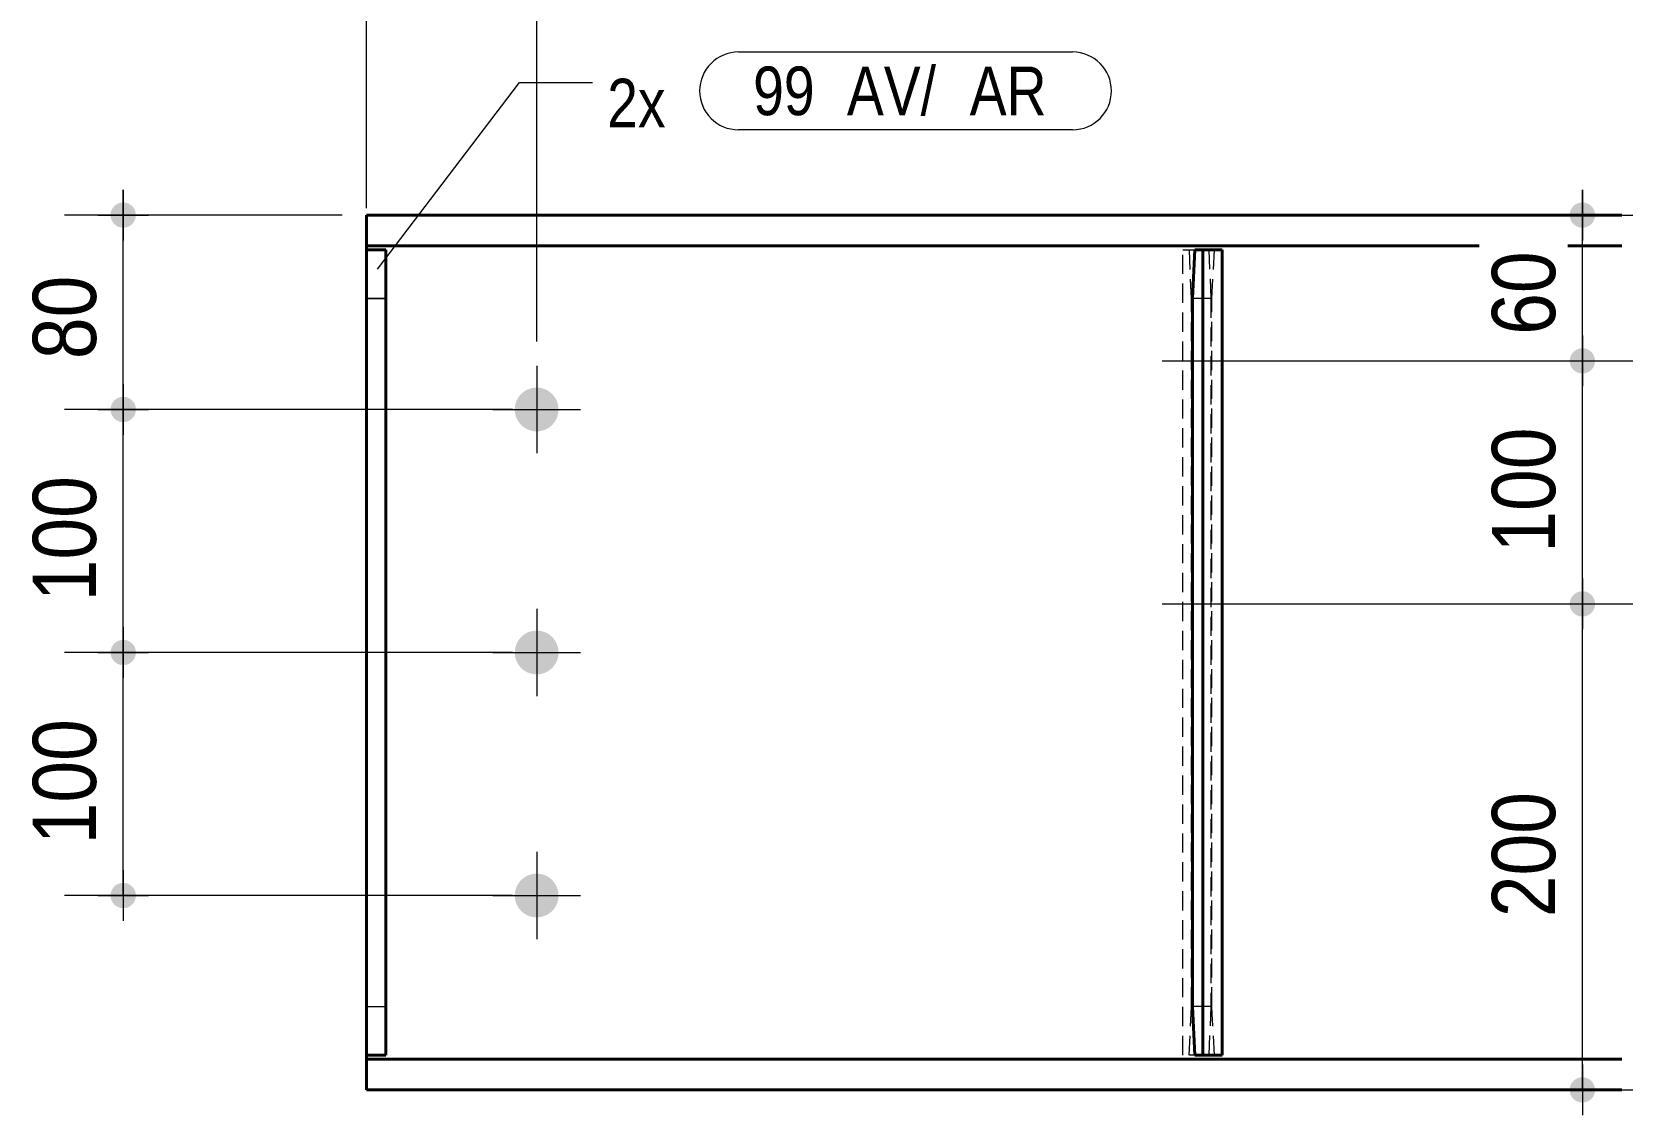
# Model space of a CAD drawing. Header units: millimetres. Extents: x 2 to 410, y 5 to 282.
# Drawn here: x 53.9 to 119.4, y 198.9 to 243.5 of the extents above; entities that cross this region are included whole.
import ezdxf

# ---------------------------------------------------------------- set-up
doc = ezdxf.new("R2010")
doc.units = ezdxf.units.MM
doc.linetypes.add('CACHE2', pattern=[1.190625, 0.79375, -0.396875])
doc.linetypes.add('INTERROMPUX2', pattern=[9.525, 6.35, -3.175])
for name, color, linetype, lineweight in [('Boulon', 7, 'Continuous', 0), ('Cache', 7, 'Continuous', 0), ('Cotation', 7, 'Continuous', 0), ('Piece', 2, 'Continuous', 0), ('Repère pièce', 3, 'Continuous', 0)]:
    doc.layers.add(name, color=color, linetype=linetype, lineweight=lineweight)
doc.styles.add('ARIAL', font='ARIAL.TTF')
doc.styles.add('COMIC_SANS_MS', font='COMIC.TTF')

# ---------------------------------------------------------------- blocks, each defined once
blk = doc.blocks.new('*A7')
at = {"layer": 'Boulon'}
for points in [[(75.587, 227.945), (75.584, 227.901), (75.579, 227.857), (75.571, 227.813), (75.562, 227.77), (75.55, 227.728), (75.536, 227.686), (75.52, 227.645), (75.502, 227.604), (75.482, 227.565), (75.46, 227.526), (75.437, 227.489), (75.411, 227.453), (75.384, 227.418), (75.355, 227.385), (75.325, 227.353), (75.293, 227.322), (75.259, 227.293), (75.225, 227.266), (75.189, 227.241), (75.151, 227.217), (75.113, 227.195), (75.073, 227.175), (75.033, 227.158), (74.992, 227.142), (74.95, 227.128), (74.907, 227.116), (74.864, 227.106), (74.821, 227.099), (74.777, 227.093), (74.733, 227.09), (74.689, 227.089), (74.644, 227.09), (74.6, 227.093), (74.556, 227.099), (74.513, 227.106), (74.47, 227.116), (74.427, 227.128), (74.385, 227.142), (74.344, 227.158), (74.304, 227.175), (74.264, 227.195), (74.226, 227.217), (74.189, 227.241), (74.152, 227.266), (74.118, 227.293), (74.084, 227.322), (74.052, 227.353), (74.022, 227.385), (73.993, 227.418), (73.966, 227.453), (73.94, 227.489), (73.917, 227.526), (73.895, 227.565), (73.875, 227.604), (73.857, 227.645), (73.841, 227.686), (73.827, 227.728), (73.815, 227.77), (73.806, 227.813), (73.798, 227.857), (73.793, 227.901), (73.79, 227.945), (73.789, 227.989), (73.79, 228.033), (73.793, 228.077), (73.798, 228.121), (73.806, 228.165), (73.815, 228.208), (73.827, 228.25), (73.841, 228.292), (73.857, 228.333), (73.875, 228.374), (73.895, 228.413), (73.917, 228.452), (73.94, 228.489), (73.966, 228.525), (73.993, 228.56), (74.022, 228.593), (74.052, 228.625), (74.084, 228.656), (74.118, 228.685), (74.152, 228.712), (74.189, 228.737), (74.226, 228.761), (74.264, 228.783), (74.304, 228.803), (74.344, 228.821), (74.385, 228.836), (74.427, 228.85), (74.47, 228.862), (74.513, 228.872), (74.556, 228.879), (74.6, 228.885), (74.644, 228.888), (74.689, 228.889), (74.733, 228.888), (74.777, 228.885), (74.821, 228.879), (74.864, 228.872), (74.907, 228.862), (74.95, 228.85), (74.992, 228.836), (75.033, 228.821), (75.073, 228.803), (75.113, 228.783), (75.151, 228.761), (75.189, 228.737), (75.225, 228.712), (75.259, 228.685), (75.293, 228.656), (75.325, 228.625), (75.355, 228.593), (75.384, 228.56), (75.411, 228.525), (75.437, 228.489), (75.46, 228.452), (75.482, 228.413), (75.502, 228.374), (75.52, 228.333), (75.536, 228.292), (75.55, 228.25), (75.562, 228.208), (75.571, 228.165), (75.579, 228.121), (75.584, 228.077), (75.587, 228.033), (75.589, 227.989)], [(75.587, 217.945), (75.584, 217.901), (75.579, 217.857), (75.571, 217.813), (75.562, 217.77), (75.55, 217.728), (75.536, 217.686), (75.52, 217.645), (75.502, 217.604), (75.482, 217.565), (75.46, 217.526), (75.437, 217.489), (75.411, 217.453), (75.384, 217.418), (75.355, 217.385), (75.325, 217.353), (75.293, 217.322), (75.259, 217.293), (75.225, 217.266), (75.189, 217.241), (75.151, 217.217), (75.113, 217.195), (75.073, 217.175), (75.033, 217.158), (74.992, 217.142), (74.95, 217.128), (74.907, 217.116), (74.864, 217.106), (74.821, 217.099), (74.777, 217.093), (74.733, 217.09), (74.689, 217.089), (74.644, 217.09), (74.6, 217.093), (74.556, 217.099), (74.513, 217.106), (74.47, 217.116), (74.427, 217.128), (74.385, 217.142), (74.344, 217.158), (74.304, 217.175), (74.264, 217.195), (74.226, 217.217), (74.189, 217.241), (74.152, 217.266), (74.118, 217.293), (74.084, 217.322), (74.052, 217.353), (74.022, 217.385), (73.993, 217.418), (73.966, 217.453), (73.94, 217.489), (73.917, 217.526), (73.895, 217.565), (73.875, 217.604), (73.857, 217.645), (73.841, 217.686), (73.827, 217.728), (73.815, 217.77), (73.806, 217.813), (73.798, 217.857), (73.793, 217.901), (73.79, 217.945), (73.789, 217.989), (73.79, 218.033), (73.793, 218.077), (73.798, 218.121), (73.806, 218.165), (73.815, 218.208), (73.827, 218.25), (73.841, 218.292), (73.857, 218.333), (73.875, 218.374), (73.895, 218.413), (73.917, 218.452), (73.94, 218.489), (73.966, 218.525), (73.993, 218.56), (74.022, 218.593), (74.052, 218.625), (74.084, 218.656), (74.118, 218.685), (74.152, 218.712), (74.189, 218.737), (74.226, 218.761), (74.264, 218.783), (74.304, 218.803), (74.344, 218.821), (74.385, 218.836), (74.427, 218.85), (74.47, 218.862), (74.513, 218.872), (74.556, 218.879), (74.6, 218.885), (74.644, 218.888), (74.689, 218.889), (74.733, 218.888), (74.777, 218.885), (74.821, 218.879), (74.864, 218.872), (74.907, 218.862), (74.95, 218.85), (74.992, 218.836), (75.033, 218.821), (75.073, 218.803), (75.113, 218.783), (75.151, 218.761), (75.189, 218.737), (75.225, 218.712), (75.259, 218.685), (75.293, 218.656), (75.325, 218.625), (75.355, 218.593), (75.384, 218.56), (75.411, 218.525), (75.437, 218.489), (75.46, 218.452), (75.482, 218.413), (75.502, 218.374), (75.52, 218.333), (75.536, 218.292), (75.55, 218.25), (75.562, 218.208), (75.571, 218.165), (75.579, 218.121), (75.584, 218.077), (75.587, 218.033), (75.589, 217.989)], [(75.587, 207.945), (75.584, 207.901), (75.579, 207.857), (75.571, 207.813), (75.562, 207.77), (75.55, 207.728), (75.536, 207.686), (75.52, 207.645), (75.502, 207.604), (75.482, 207.565), (75.46, 207.526), (75.437, 207.489), (75.411, 207.453), (75.384, 207.418), (75.355, 207.385), (75.325, 207.353), (75.293, 207.322), (75.259, 207.293), (75.225, 207.266), (75.189, 207.241), (75.151, 207.217), (75.113, 207.195), (75.073, 207.175), (75.033, 207.158), (74.992, 207.142), (74.95, 207.128), (74.907, 207.116), (74.864, 207.106), (74.821, 207.099), (74.777, 207.093), (74.733, 207.09), (74.689, 207.089), (74.644, 207.09), (74.6, 207.093), (74.556, 207.099), (74.513, 207.106), (74.47, 207.116), (74.427, 207.128), (74.385, 207.142), (74.344, 207.158), (74.304, 207.175), (74.264, 207.195), (74.226, 207.217), (74.189, 207.241), (74.152, 207.266), (74.118, 207.293), (74.084, 207.322), (74.052, 207.353), (74.022, 207.385), (73.993, 207.418), (73.966, 207.453), (73.94, 207.489), (73.917, 207.526), (73.895, 207.565), (73.875, 207.604), (73.857, 207.645), (73.841, 207.686), (73.827, 207.728), (73.815, 207.77), (73.806, 207.813), (73.798, 207.857), (73.793, 207.901), (73.79, 207.945), (73.789, 207.989), (73.79, 208.033), (73.793, 208.077), (73.798, 208.121), (73.806, 208.165), (73.815, 208.208), (73.827, 208.25), (73.841, 208.292), (73.857, 208.333), (73.875, 208.374), (73.895, 208.413), (73.917, 208.452), (73.94, 208.489), (73.966, 208.525), (73.993, 208.56), (74.022, 208.593), (74.052, 208.625), (74.084, 208.656), (74.118, 208.685), (74.152, 208.712), (74.189, 208.737), (74.226, 208.761), (74.264, 208.783), (74.304, 208.803), (74.344, 208.821), (74.385, 208.836), (74.427, 208.85), (74.47, 208.862), (74.513, 208.872), (74.556, 208.879), (74.6, 208.885), (74.644, 208.888), (74.689, 208.889), (74.733, 208.888), (74.777, 208.885), (74.821, 208.879), (74.864, 208.872), (74.907, 208.862), (74.95, 208.85), (74.992, 208.836), (75.033, 208.821), (75.073, 208.803), (75.113, 208.783), (75.151, 208.761), (75.189, 208.737), (75.225, 208.712), (75.259, 208.685), (75.293, 208.656), (75.325, 208.625), (75.355, 208.593), (75.384, 208.56), (75.411, 208.525), (75.437, 208.489), (75.46, 208.452), (75.482, 208.413), (75.502, 208.374), (75.52, 208.333), (75.536, 208.292), (75.55, 208.25), (75.562, 208.208), (75.571, 208.165), (75.579, 208.121), (75.584, 208.077), (75.587, 208.033), (75.589, 207.989)]]:
    blk.add_hatch(color=256, dxfattribs=at).paths.add_polyline_path(points, flags=17)
at = {"layer": 'Boulon', "linetype": 'Continuous', "lineweight": 0}
for p, q in [((74.689, 229.789), (74.689, 226.189)), ((72.889, 227.989), (76.489, 227.989)), ((74.689, 219.789), (74.689, 216.189)), ((72.889, 217.989), (76.489, 217.989)), ((74.689, 209.789), (74.689, 206.189)), ((72.889, 207.989), (76.489, 207.989))]:
    blk.add_line(p, q, dxfattribs=at)
blk = doc.blocks.new('*A11')
at = {"layer": 'Boulon', "linetype": 'Continuous', "lineweight": 0}
for p, q in [((100.894059, 229.989017), (106.386592, 229.989017)), ((100.894059, 219.989017), (106.386592, 219.989017))]:
    blk.add_line(p, q, dxfattribs=at)
blk = doc.blocks.new('*A14')
at = {"layer": 'Boulon', "linetype": 'INTERROMPUX2', "lineweight": 0}
for p, q in [((100.415634, 229.989017), (105.910448, 229.989017)), ((100.415634, 219.989017), (105.910448, 219.989017))]:
    blk.add_line(p, q, dxfattribs=at)
blk = doc.blocks.new('*A15')
at = {"layer": 'Cache', "color": 7, "linetype": 'CACHE2', "lineweight": 20}
blk.add_line((67.688745, 234.559017), (67.688745, 201.419018), dxfattribs=at)
at = {"layer": 'Piece', "color": 2, "linetype": 'Continuous', "lineweight": 40}
for p, q in [((67.688745, 235.989017), (67.688745, 234.559017)), ((119.315547, 235.989017), (67.688745, 235.989017)), ((113.448745, 234.719017), (67.688745, 234.719017)), ((119.315547, 234.719017), (117.088745, 234.719017)), ((67.688745, 199.989017), (67.688745, 201.419018)), ((119.315547, 201.259017), (67.688745, 201.259017)), ((119.315547, 199.989017), (67.688745, 199.989017))]:
    blk.add_line(p, q, dxfattribs=at)
blk = doc.blocks.new('*A16')
at = {"layer": 'Cache', "color": 7, "linetype": 'CACHE2', "lineweight": 20}
for p, q in [((102.451198, 232.559017), (102.555383, 234.559017)), ((102.451198, 232.559017), (101.652284, 232.559017)), ((102.451198, 203.419018), (102.451198, 232.559017)), ((102.451198, 203.419018), (101.652284, 203.419018)), ((102.555383, 201.419018), (102.451198, 203.419018))]:
    blk.add_line(p, q, dxfattribs=at)
at = {"layer": 'Piece', "color": 2, "linetype": 'Continuous', "lineweight": 40}
for p, q in [((101.652284, 232.559017), (101.756469, 234.559017)), ((101.756469, 234.559017), (102.873927, 234.559017)), ((102.075013, 201.419018), (102.075013, 234.559017)), ((102.873927, 234.559017), (102.873927, 201.419018)), ((101.652284, 232.559017), (101.652284, 203.419018)), ((101.652284, 203.419018), (101.756469, 201.419018)), ((102.873927, 201.419018), (101.756469, 201.419018))]:
    blk.add_line(p, q, dxfattribs=at)
blk = doc.blocks.new('*A19')
at = {"layer": 'Cache', "color": 7, "linetype": 'CACHE2', "lineweight": 20}
for p, q in [((68.489122, 232.559017), (67.689122, 232.559017)), ((67.689122, 203.419018), (68.489122, 203.419018))]:
    blk.add_line(p, q, dxfattribs=at)
at = {"layer": 'Piece', "color": 2, "linetype": 'Continuous', "lineweight": 40}
for p, q in [((68.489122, 234.559017), (67.689122, 234.559017)), ((67.689122, 234.559017), (67.689122, 201.419018)), ((68.489122, 234.559017), (68.489122, 201.419018)), ((67.689122, 201.419018), (68.489122, 201.419018))]:
    blk.add_line(p, q, dxfattribs=at)
blk = doc.blocks.new('*A20')
at = {"layer": 'Cache', "color": 7, "linetype": 'CACHE2', "lineweight": 20}
for p, q in [((101.262739, 234.559017), (102.324734, 234.559017)), ((101.262739, 201.419018), (101.262739, 234.559017)), ((101.612318, 232.559017), (101.525488, 234.559017)), ((102.061985, 201.419018), (102.061985, 234.559017)), ((102.324734, 234.559017), (102.411564, 232.559017)), ((102.411564, 232.559017), (101.612318, 232.559017)), ((101.612318, 203.419018), (101.612318, 232.559017)), ((102.411564, 232.559017), (102.411564, 203.419018)), ((101.525488, 201.419018), (101.612318, 203.419018)), ((102.411564, 203.419018), (101.612318, 203.419018)), ((102.411564, 203.419018), (102.324734, 201.419018)), ((102.324734, 201.419018), (101.262739, 201.419018))]:
    blk.add_line(p, q, dxfattribs=at)
blk = doc.blocks.new('*A21')
at = {"layer": 'Cache', "color": 7, "linetype": 'CACHE2', "lineweight": 20}
for p, q in [((68.489122, 234.559017), (67.689122, 234.559017)), ((67.689122, 234.559017), (67.689122, 201.419018)), ((68.489122, 201.419018), (68.489122, 234.559017)), ((67.689122, 232.559017), (68.489122, 232.559017)), ((67.689122, 203.419018), (68.489122, 203.419018)), ((67.689122, 201.419018), (68.489122, 201.419018))]:
    blk.add_line(p, q, dxfattribs=at)
blk = doc.blocks.new('*A49')
at = {"layer": 'Cotation'}
for points in [[(67.663, 247.47), (67.638, 247.472), (67.612, 247.475), (67.587, 247.479), (67.562, 247.485), (67.538, 247.491), (67.514, 247.499), (67.49, 247.509), (67.466, 247.519), (67.444, 247.53), (67.421, 247.543), (67.4, 247.557), (67.379, 247.571), (67.359, 247.587), (67.34, 247.604), (67.321, 247.621), (67.303, 247.64), (67.287, 247.659), (67.271, 247.679), (67.256, 247.7), (67.243, 247.722), (67.23, 247.744), (67.219, 247.767), (67.208, 247.79), (67.199, 247.814), (67.191, 247.838), (67.184, 247.863), (67.179, 247.888), (67.174, 247.913), (67.171, 247.938), (67.169, 247.964), (67.169, 247.989), (67.169, 248.015), (67.171, 248.04), (67.174, 248.065), (67.179, 248.09), (67.184, 248.115), (67.191, 248.14), (67.199, 248.164), (67.208, 248.188), (67.219, 248.211), (67.23, 248.234), (67.243, 248.256), (67.256, 248.278), (67.271, 248.299), (67.287, 248.319), (67.303, 248.338), (67.321, 248.357), (67.34, 248.374), (67.359, 248.391), (67.379, 248.407), (67.4, 248.421), (67.421, 248.435), (67.444, 248.448), (67.466, 248.459), (67.49, 248.469), (67.514, 248.479), (67.538, 248.487), (67.562, 248.493), (67.587, 248.499), (67.612, 248.503), (67.638, 248.507), (67.663, 248.508), (67.689, 248.509), (67.714, 248.508), (67.74, 248.507), (67.765, 248.503), (67.79, 248.499), (67.815, 248.493), (67.84, 248.487), (67.864, 248.479), (67.888, 248.469), (67.911, 248.459), (67.934, 248.448), (67.956, 248.435), (67.978, 248.421), (67.999, 248.407), (68.019, 248.391), (68.038, 248.374), (68.056, 248.357), (68.074, 248.338), (68.091, 248.319), (68.106, 248.299), (68.121, 248.278), (68.135, 248.256), (68.147, 248.234), (68.159, 248.211), (68.169, 248.188), (68.178, 248.164), (68.186, 248.14), (68.193, 248.115), (68.199, 248.09), (68.203, 248.065), (68.206, 248.04), (68.208, 248.015), (68.209, 247.989), (68.208, 247.964), (68.206, 247.938), (68.203, 247.913), (68.199, 247.888), (68.193, 247.863), (68.186, 247.838), (68.178, 247.814), (68.169, 247.79), (68.159, 247.767), (68.147, 247.744), (68.135, 247.722), (68.121, 247.7), (68.106, 247.679), (68.091, 247.659), (68.074, 247.64), (68.056, 247.621), (68.038, 247.604), (68.019, 247.587), (67.999, 247.571), (67.978, 247.557), (67.956, 247.543), (67.934, 247.53), (67.911, 247.519), (67.888, 247.509), (67.864, 247.499), (67.84, 247.491), (67.815, 247.485), (67.79, 247.479), (67.765, 247.475), (67.74, 247.472), (67.714, 247.47), (67.689, 247.469)], [(74.663, 247.47), (74.638, 247.472), (74.612, 247.475), (74.587, 247.479), (74.562, 247.485), (74.538, 247.491), (74.513, 247.499), (74.49, 247.509), (74.466, 247.519), (74.443, 247.53), (74.421, 247.543), (74.4, 247.557), (74.379, 247.571), (74.359, 247.587), (74.339, 247.604), (74.321, 247.621), (74.303, 247.64), (74.287, 247.659), (74.271, 247.679), (74.256, 247.7), (74.243, 247.722), (74.23, 247.744), (74.218, 247.767), (74.208, 247.79), (74.199, 247.814), (74.191, 247.838), (74.184, 247.863), (74.179, 247.888), (74.174, 247.913), (74.171, 247.938), (74.169, 247.964), (74.169, 247.989), (74.169, 248.015), (74.171, 248.04), (74.174, 248.065), (74.179, 248.09), (74.184, 248.115), (74.191, 248.14), (74.199, 248.164), (74.208, 248.188), (74.218, 248.211), (74.23, 248.234), (74.243, 248.256), (74.256, 248.278), (74.271, 248.299), (74.287, 248.319), (74.303, 248.338), (74.321, 248.357), (74.339, 248.374), (74.359, 248.391), (74.379, 248.407), (74.4, 248.421), (74.421, 248.435), (74.443, 248.448), (74.466, 248.459), (74.49, 248.469), (74.513, 248.479), (74.538, 248.487), (74.562, 248.493), (74.587, 248.499), (74.612, 248.503), (74.638, 248.507), (74.663, 248.508), (74.689, 248.509), (74.714, 248.508), (74.739, 248.507), (74.765, 248.503), (74.79, 248.499), (74.815, 248.493), (74.839, 248.487), (74.864, 248.479), (74.888, 248.469), (74.911, 248.459), (74.934, 248.448), (74.956, 248.435), (74.977, 248.421), (74.998, 248.407), (75.018, 248.391), (75.038, 248.374), (75.056, 248.357), (75.074, 248.338), (75.09, 248.319), (75.106, 248.299), (75.121, 248.278), (75.135, 248.256), (75.147, 248.234), (75.159, 248.211), (75.169, 248.188), (75.178, 248.164), (75.186, 248.14), (75.193, 248.115), (75.199, 248.09), (75.203, 248.065), (75.206, 248.04), (75.208, 248.015), (75.209, 247.989), (75.208, 247.964), (75.206, 247.938), (75.203, 247.913), (75.199, 247.888), (75.193, 247.863), (75.186, 247.838), (75.178, 247.814), (75.169, 247.79), (75.159, 247.767), (75.147, 247.744), (75.135, 247.722), (75.121, 247.7), (75.106, 247.679), (75.09, 247.659), (75.074, 247.64), (75.056, 247.621), (75.038, 247.604), (75.018, 247.587), (74.998, 247.571), (74.977, 247.557), (74.956, 247.543), (74.934, 247.53), (74.911, 247.519), (74.888, 247.509), (74.864, 247.499), (74.839, 247.491), (74.815, 247.485), (74.79, 247.479), (74.765, 247.475), (74.739, 247.472), (74.714, 247.47), (74.689, 247.469)]]:
    blk.add_hatch(color=256, dxfattribs=at).paths.add_polyline_path(points, flags=17)
at = {"layer": 'Cotation', "linetype": 'Continuous', "lineweight": 0}
for p, q in [((74.689, 230.789), (74.689, 256.626)), ((67.689, 236.274), (67.689, 251.057)), ((67.689, 249.029), (67.689, 246.949)), ((74.689, 249.029), (74.689, 246.949)), ((68.729, 247.989), (66.649, 247.989)), ((67.689, 247.989), (66.649, 247.989)), ((67.689, 247.989), (74.689, 247.989)), ((75.729, 247.989), (73.649, 247.989)), ((74.689, 247.989), (75.729, 247.989))]:
    blk.add_line(p, q, dxfattribs=at)
at = {"layer": 'Cotation'}
for p in [(67.689, 247.989), (74.689, 247.989)]:
    blk.add_point(p, dxfattribs=at)
at = {"layer": 'Cotation', "style": 'ARIAL', "width": 0.85}
for s, p in [('70', (73.649, 252.769)), ('0', (66.649, 249.129))]:
    blk.add_text(s, height=2.6, rotation=90.00021, dxfattribs=at).set_placement(p)
blk.add_text('70', height=2.6, dxfattribs=at).set_placement((69.26, 249.109))
blk = doc.blocks.new('*A50')
at = {"layer": 'Cotation', "linetype": 'Continuous', "lineweight": 0}
blk.add_line((74.689, 230.789), (74.689, 256.626), dxfattribs=at)
blk = doc.blocks.new('*A62')
at = {"layer": 'Cotation'}
for points in [[(57.663, 217.47), (57.638, 217.472), (57.612, 217.475), (57.587, 217.479), (57.562, 217.485), (57.538, 217.491), (57.514, 217.499), (57.49, 217.509), (57.466, 217.519), (57.444, 217.53), (57.421, 217.543), (57.4, 217.557), (57.379, 217.571), (57.359, 217.587), (57.34, 217.604), (57.321, 217.621), (57.303, 217.64), (57.287, 217.659), (57.271, 217.679), (57.256, 217.7), (57.243, 217.722), (57.23, 217.744), (57.219, 217.767), (57.208, 217.79), (57.199, 217.814), (57.191, 217.838), (57.184, 217.863), (57.179, 217.888), (57.174, 217.913), (57.171, 217.938), (57.169, 217.964), (57.169, 217.989), (57.169, 218.015), (57.171, 218.04), (57.174, 218.065), (57.179, 218.09), (57.184, 218.115), (57.191, 218.14), (57.199, 218.164), (57.208, 218.188), (57.219, 218.211), (57.23, 218.234), (57.243, 218.256), (57.256, 218.278), (57.271, 218.299), (57.287, 218.319), (57.303, 218.338), (57.321, 218.357), (57.34, 218.374), (57.359, 218.391), (57.379, 218.407), (57.4, 218.421), (57.421, 218.435), (57.444, 218.448), (57.466, 218.459), (57.49, 218.469), (57.514, 218.479), (57.538, 218.487), (57.562, 218.493), (57.587, 218.499), (57.612, 218.503), (57.638, 218.507), (57.663, 218.508), (57.689, 218.509), (57.714, 218.508), (57.74, 218.507), (57.765, 218.503), (57.79, 218.499), (57.815, 218.493), (57.84, 218.487), (57.864, 218.479), (57.888, 218.469), (57.911, 218.459), (57.934, 218.448), (57.956, 218.435), (57.978, 218.421), (57.999, 218.407), (58.019, 218.391), (58.038, 218.374), (58.056, 218.357), (58.074, 218.338), (58.091, 218.319), (58.106, 218.299), (58.121, 218.278), (58.135, 218.256), (58.147, 218.234), (58.159, 218.211), (58.169, 218.188), (58.178, 218.164), (58.186, 218.14), (58.193, 218.115), (58.199, 218.09), (58.203, 218.065), (58.206, 218.04), (58.208, 218.015), (58.209, 217.989), (58.208, 217.964), (58.206, 217.938), (58.203, 217.913), (58.199, 217.888), (58.193, 217.863), (58.186, 217.838), (58.178, 217.814), (58.169, 217.79), (58.159, 217.767), (58.147, 217.744), (58.135, 217.722), (58.121, 217.7), (58.106, 217.679), (58.091, 217.659), (58.074, 217.64), (58.056, 217.621), (58.038, 217.604), (58.019, 217.587), (57.999, 217.571), (57.978, 217.557), (57.956, 217.543), (57.934, 217.53), (57.911, 217.519), (57.888, 217.509), (57.864, 217.499), (57.84, 217.491), (57.815, 217.485), (57.79, 217.479), (57.765, 217.475), (57.74, 217.472), (57.714, 217.47), (57.689, 217.469)], [(57.663, 207.47), (57.638, 207.472), (57.612, 207.475), (57.587, 207.479), (57.562, 207.485), (57.538, 207.491), (57.514, 207.499), (57.49, 207.509), (57.466, 207.519), (57.444, 207.53), (57.421, 207.543), (57.4, 207.557), (57.379, 207.571), (57.359, 207.587), (57.34, 207.604), (57.321, 207.621), (57.303, 207.64), (57.287, 207.659), (57.271, 207.679), (57.256, 207.7), (57.243, 207.722), (57.23, 207.744), (57.219, 207.767), (57.208, 207.79), (57.199, 207.814), (57.191, 207.838), (57.184, 207.863), (57.179, 207.888), (57.174, 207.913), (57.171, 207.938), (57.169, 207.964), (57.169, 207.989), (57.169, 208.015), (57.171, 208.04), (57.174, 208.065), (57.179, 208.09), (57.184, 208.115), (57.191, 208.14), (57.199, 208.164), (57.208, 208.188), (57.219, 208.211), (57.23, 208.234), (57.243, 208.256), (57.256, 208.278), (57.271, 208.299), (57.287, 208.319), (57.303, 208.338), (57.321, 208.357), (57.34, 208.374), (57.359, 208.391), (57.379, 208.407), (57.4, 208.421), (57.421, 208.435), (57.444, 208.448), (57.466, 208.459), (57.49, 208.469), (57.514, 208.479), (57.538, 208.487), (57.562, 208.493), (57.587, 208.499), (57.612, 208.503), (57.638, 208.507), (57.663, 208.508), (57.689, 208.509), (57.714, 208.508), (57.74, 208.507), (57.765, 208.503), (57.79, 208.499), (57.815, 208.493), (57.84, 208.487), (57.864, 208.479), (57.888, 208.469), (57.911, 208.459), (57.934, 208.448), (57.956, 208.435), (57.978, 208.421), (57.999, 208.407), (58.019, 208.391), (58.038, 208.374), (58.056, 208.357), (58.074, 208.338), (58.091, 208.319), (58.106, 208.299), (58.121, 208.278), (58.135, 208.256), (58.147, 208.234), (58.159, 208.211), (58.169, 208.188), (58.178, 208.164), (58.186, 208.14), (58.193, 208.115), (58.199, 208.09), (58.203, 208.065), (58.206, 208.04), (58.208, 208.015), (58.209, 207.989), (58.208, 207.964), (58.206, 207.938), (58.203, 207.913), (58.199, 207.888), (58.193, 207.863), (58.186, 207.838), (58.178, 207.814), (58.169, 207.79), (58.159, 207.767), (58.147, 207.744), (58.135, 207.722), (58.121, 207.7), (58.106, 207.679), (58.091, 207.659), (58.074, 207.64), (58.056, 207.621), (58.038, 207.604), (58.019, 207.587), (57.999, 207.571), (57.978, 207.557), (57.956, 207.543), (57.934, 207.53), (57.911, 207.519), (57.888, 207.509), (57.864, 207.499), (57.84, 207.491), (57.815, 207.485), (57.79, 207.479), (57.765, 207.475), (57.74, 207.472), (57.714, 207.47), (57.689, 207.469)]]:
    blk.add_hatch(color=256, dxfattribs=at).paths.add_polyline_path(points, flags=17)
at = {"layer": 'Cotation', "linetype": 'Continuous', "lineweight": 0}
for p, q in [((57.689, 219.029), (57.689, 216.949)), ((57.689, 217.989), (57.689, 219.029)), ((73.689, 217.989), (55.269, 217.989)), ((56.649, 217.989), (58.729, 217.989)), ((57.689, 207.989), (57.689, 217.989)), ((57.689, 209.029), (57.689, 206.949)), ((73.689, 207.989), (55.269, 207.989)), ((56.649, 207.989), (58.729, 207.989)), ((57.689, 207.989), (57.689, 206.949))]:
    blk.add_line(p, q, dxfattribs=at)
at = {"layer": 'Cotation'}
for p in [(57.689, 217.989), (57.689, 207.989)]:
    blk.add_point(p, dxfattribs=at)
at = {"layer": 'Cotation', "style": 'ARIAL', "width": 0.85}
blk.add_text('100', height=2.6, rotation=90.00021, dxfattribs=at).set_placement((56.569, 210.096))
blk = doc.blocks.new('*A63')
at = {"layer": 'Cotation'}
for points in [[(57.663, 227.47), (57.638, 227.472), (57.612, 227.475), (57.587, 227.479), (57.562, 227.485), (57.538, 227.491), (57.514, 227.499), (57.49, 227.509), (57.466, 227.519), (57.444, 227.53), (57.421, 227.543), (57.4, 227.557), (57.379, 227.571), (57.359, 227.587), (57.34, 227.604), (57.321, 227.621), (57.303, 227.64), (57.287, 227.659), (57.271, 227.679), (57.256, 227.7), (57.243, 227.722), (57.23, 227.744), (57.219, 227.767), (57.208, 227.79), (57.199, 227.814), (57.191, 227.838), (57.184, 227.863), (57.179, 227.888), (57.174, 227.913), (57.171, 227.938), (57.169, 227.964), (57.169, 227.989), (57.169, 228.015), (57.171, 228.04), (57.174, 228.065), (57.179, 228.09), (57.184, 228.115), (57.191, 228.14), (57.199, 228.164), (57.208, 228.188), (57.219, 228.211), (57.23, 228.234), (57.243, 228.256), (57.256, 228.278), (57.271, 228.299), (57.287, 228.319), (57.303, 228.338), (57.321, 228.357), (57.34, 228.374), (57.359, 228.391), (57.379, 228.407), (57.4, 228.421), (57.421, 228.435), (57.444, 228.448), (57.466, 228.459), (57.49, 228.469), (57.514, 228.479), (57.538, 228.487), (57.562, 228.493), (57.587, 228.499), (57.612, 228.503), (57.638, 228.507), (57.663, 228.508), (57.689, 228.509), (57.714, 228.508), (57.74, 228.507), (57.765, 228.503), (57.79, 228.499), (57.815, 228.493), (57.84, 228.487), (57.864, 228.479), (57.888, 228.469), (57.911, 228.459), (57.934, 228.448), (57.956, 228.435), (57.978, 228.421), (57.999, 228.407), (58.019, 228.391), (58.038, 228.374), (58.056, 228.357), (58.074, 228.338), (58.091, 228.319), (58.106, 228.299), (58.121, 228.278), (58.135, 228.256), (58.147, 228.234), (58.159, 228.211), (58.169, 228.188), (58.178, 228.164), (58.186, 228.14), (58.193, 228.115), (58.199, 228.09), (58.203, 228.065), (58.206, 228.04), (58.208, 228.015), (58.209, 227.989), (58.208, 227.964), (58.206, 227.938), (58.203, 227.913), (58.199, 227.888), (58.193, 227.863), (58.186, 227.838), (58.178, 227.814), (58.169, 227.79), (58.159, 227.767), (58.147, 227.744), (58.135, 227.722), (58.121, 227.7), (58.106, 227.679), (58.091, 227.659), (58.074, 227.64), (58.056, 227.621), (58.038, 227.604), (58.019, 227.587), (57.999, 227.571), (57.978, 227.557), (57.956, 227.543), (57.934, 227.53), (57.911, 227.519), (57.888, 227.509), (57.864, 227.499), (57.84, 227.491), (57.815, 227.485), (57.79, 227.479), (57.765, 227.475), (57.74, 227.472), (57.714, 227.47), (57.689, 227.469)], [(57.663, 217.47), (57.638, 217.472), (57.612, 217.475), (57.587, 217.479), (57.562, 217.485), (57.538, 217.491), (57.514, 217.499), (57.49, 217.509), (57.466, 217.519), (57.444, 217.53), (57.421, 217.543), (57.4, 217.557), (57.379, 217.571), (57.359, 217.587), (57.34, 217.604), (57.321, 217.621), (57.303, 217.64), (57.287, 217.659), (57.271, 217.679), (57.256, 217.7), (57.243, 217.722), (57.23, 217.744), (57.219, 217.767), (57.208, 217.79), (57.199, 217.814), (57.191, 217.838), (57.184, 217.863), (57.179, 217.888), (57.174, 217.913), (57.171, 217.938), (57.169, 217.964), (57.169, 217.989), (57.169, 218.015), (57.171, 218.04), (57.174, 218.065), (57.179, 218.09), (57.184, 218.115), (57.191, 218.14), (57.199, 218.164), (57.208, 218.188), (57.219, 218.211), (57.23, 218.234), (57.243, 218.256), (57.256, 218.278), (57.271, 218.299), (57.287, 218.319), (57.303, 218.338), (57.321, 218.357), (57.34, 218.374), (57.359, 218.391), (57.379, 218.407), (57.4, 218.421), (57.421, 218.435), (57.444, 218.448), (57.466, 218.459), (57.49, 218.469), (57.514, 218.479), (57.538, 218.487), (57.562, 218.493), (57.587, 218.499), (57.612, 218.503), (57.638, 218.507), (57.663, 218.508), (57.689, 218.509), (57.714, 218.508), (57.74, 218.507), (57.765, 218.503), (57.79, 218.499), (57.815, 218.493), (57.84, 218.487), (57.864, 218.479), (57.888, 218.469), (57.911, 218.459), (57.934, 218.448), (57.956, 218.435), (57.978, 218.421), (57.999, 218.407), (58.019, 218.391), (58.038, 218.374), (58.056, 218.357), (58.074, 218.338), (58.091, 218.319), (58.106, 218.299), (58.121, 218.278), (58.135, 218.256), (58.147, 218.234), (58.159, 218.211), (58.169, 218.188), (58.178, 218.164), (58.186, 218.14), (58.193, 218.115), (58.199, 218.09), (58.203, 218.065), (58.206, 218.04), (58.208, 218.015), (58.209, 217.989), (58.208, 217.964), (58.206, 217.938), (58.203, 217.913), (58.199, 217.888), (58.193, 217.863), (58.186, 217.838), (58.178, 217.814), (58.169, 217.79), (58.159, 217.767), (58.147, 217.744), (58.135, 217.722), (58.121, 217.7), (58.106, 217.679), (58.091, 217.659), (58.074, 217.64), (58.056, 217.621), (58.038, 217.604), (58.019, 217.587), (57.999, 217.571), (57.978, 217.557), (57.956, 217.543), (57.934, 217.53), (57.911, 217.519), (57.888, 217.509), (57.864, 217.499), (57.84, 217.491), (57.815, 217.485), (57.79, 217.479), (57.765, 217.475), (57.74, 217.472), (57.714, 217.47), (57.689, 217.469)]]:
    blk.add_hatch(color=256, dxfattribs=at).paths.add_polyline_path(points, flags=17)
at = {"layer": 'Cotation', "linetype": 'Continuous', "lineweight": 0}
for p, q in [((57.689, 229.029), (57.689, 226.949)), ((57.689, 227.989), (57.689, 229.029)), ((73.689, 227.989), (55.269, 227.989)), ((56.649, 227.989), (58.729, 227.989)), ((57.689, 217.989), (57.689, 227.989)), ((57.689, 219.029), (57.689, 216.949)), ((73.689, 217.989), (55.269, 217.989)), ((56.649, 217.989), (58.729, 217.989)), ((57.689, 217.989), (57.689, 216.949))]:
    blk.add_line(p, q, dxfattribs=at)
at = {"layer": 'Cotation'}
for p in [(57.689, 227.989), (57.689, 217.989)]:
    blk.add_point(p, dxfattribs=at)
at = {"layer": 'Cotation', "style": 'ARIAL', "width": 0.85}
blk.add_text('100', height=2.6, rotation=90.00021, dxfattribs=at).set_placement((56.569, 220.096))
blk = doc.blocks.new('*A64')
at = {"layer": 'Cotation'}
for points in [[(57.663, 235.47), (57.638, 235.472), (57.612, 235.475), (57.587, 235.479), (57.562, 235.485), (57.538, 235.491), (57.514, 235.499), (57.49, 235.509), (57.466, 235.519), (57.444, 235.53), (57.421, 235.543), (57.4, 235.557), (57.379, 235.571), (57.359, 235.587), (57.34, 235.604), (57.321, 235.621), (57.303, 235.64), (57.287, 235.659), (57.271, 235.679), (57.256, 235.7), (57.243, 235.722), (57.23, 235.744), (57.219, 235.767), (57.208, 235.79), (57.199, 235.814), (57.191, 235.838), (57.184, 235.863), (57.179, 235.888), (57.174, 235.913), (57.171, 235.938), (57.169, 235.964), (57.169, 235.989), (57.169, 236.015), (57.171, 236.04), (57.174, 236.065), (57.179, 236.09), (57.184, 236.115), (57.191, 236.14), (57.199, 236.164), (57.208, 236.188), (57.219, 236.211), (57.23, 236.234), (57.243, 236.256), (57.256, 236.278), (57.271, 236.299), (57.287, 236.319), (57.303, 236.338), (57.321, 236.357), (57.34, 236.374), (57.359, 236.391), (57.379, 236.407), (57.4, 236.421), (57.421, 236.435), (57.444, 236.448), (57.466, 236.459), (57.49, 236.469), (57.514, 236.479), (57.538, 236.487), (57.562, 236.493), (57.587, 236.499), (57.612, 236.503), (57.638, 236.507), (57.663, 236.508), (57.689, 236.509), (57.714, 236.508), (57.74, 236.507), (57.765, 236.503), (57.79, 236.499), (57.815, 236.493), (57.84, 236.487), (57.864, 236.479), (57.888, 236.469), (57.911, 236.459), (57.934, 236.448), (57.956, 236.435), (57.978, 236.421), (57.999, 236.407), (58.019, 236.391), (58.038, 236.374), (58.056, 236.357), (58.074, 236.338), (58.091, 236.319), (58.106, 236.299), (58.121, 236.278), (58.135, 236.256), (58.147, 236.234), (58.159, 236.211), (58.169, 236.188), (58.178, 236.164), (58.186, 236.14), (58.193, 236.115), (58.199, 236.09), (58.203, 236.065), (58.206, 236.04), (58.208, 236.015), (58.209, 235.989), (58.208, 235.964), (58.206, 235.938), (58.203, 235.913), (58.199, 235.888), (58.193, 235.863), (58.186, 235.838), (58.178, 235.814), (58.169, 235.79), (58.159, 235.767), (58.147, 235.744), (58.135, 235.722), (58.121, 235.7), (58.106, 235.679), (58.091, 235.659), (58.074, 235.64), (58.056, 235.621), (58.038, 235.604), (58.019, 235.587), (57.999, 235.571), (57.978, 235.557), (57.956, 235.543), (57.934, 235.53), (57.911, 235.519), (57.888, 235.509), (57.864, 235.499), (57.84, 235.491), (57.815, 235.485), (57.79, 235.479), (57.765, 235.475), (57.74, 235.472), (57.714, 235.47), (57.689, 235.469)], [(57.663, 227.47), (57.638, 227.472), (57.612, 227.475), (57.587, 227.479), (57.562, 227.485), (57.538, 227.491), (57.514, 227.499), (57.49, 227.509), (57.466, 227.519), (57.444, 227.53), (57.421, 227.543), (57.4, 227.557), (57.379, 227.571), (57.359, 227.587), (57.34, 227.604), (57.321, 227.621), (57.303, 227.64), (57.287, 227.659), (57.271, 227.679), (57.256, 227.7), (57.243, 227.722), (57.23, 227.744), (57.219, 227.767), (57.208, 227.79), (57.199, 227.814), (57.191, 227.838), (57.184, 227.863), (57.179, 227.888), (57.174, 227.913), (57.171, 227.938), (57.169, 227.964), (57.169, 227.989), (57.169, 228.015), (57.171, 228.04), (57.174, 228.065), (57.179, 228.09), (57.184, 228.115), (57.191, 228.14), (57.199, 228.164), (57.208, 228.188), (57.219, 228.211), (57.23, 228.234), (57.243, 228.256), (57.256, 228.278), (57.271, 228.299), (57.287, 228.319), (57.303, 228.338), (57.321, 228.357), (57.34, 228.374), (57.359, 228.391), (57.379, 228.407), (57.4, 228.421), (57.421, 228.435), (57.444, 228.448), (57.466, 228.459), (57.49, 228.469), (57.514, 228.479), (57.538, 228.487), (57.562, 228.493), (57.587, 228.499), (57.612, 228.503), (57.638, 228.507), (57.663, 228.508), (57.689, 228.509), (57.714, 228.508), (57.74, 228.507), (57.765, 228.503), (57.79, 228.499), (57.815, 228.493), (57.84, 228.487), (57.864, 228.479), (57.888, 228.469), (57.911, 228.459), (57.934, 228.448), (57.956, 228.435), (57.978, 228.421), (57.999, 228.407), (58.019, 228.391), (58.038, 228.374), (58.056, 228.357), (58.074, 228.338), (58.091, 228.319), (58.106, 228.299), (58.121, 228.278), (58.135, 228.256), (58.147, 228.234), (58.159, 228.211), (58.169, 228.188), (58.178, 228.164), (58.186, 228.14), (58.193, 228.115), (58.199, 228.09), (58.203, 228.065), (58.206, 228.04), (58.208, 228.015), (58.209, 227.989), (58.208, 227.964), (58.206, 227.938), (58.203, 227.913), (58.199, 227.888), (58.193, 227.863), (58.186, 227.838), (58.178, 227.814), (58.169, 227.79), (58.159, 227.767), (58.147, 227.744), (58.135, 227.722), (58.121, 227.7), (58.106, 227.679), (58.091, 227.659), (58.074, 227.64), (58.056, 227.621), (58.038, 227.604), (58.019, 227.587), (57.999, 227.571), (57.978, 227.557), (57.956, 227.543), (57.934, 227.53), (57.911, 227.519), (57.888, 227.509), (57.864, 227.499), (57.84, 227.491), (57.815, 227.485), (57.79, 227.479), (57.765, 227.475), (57.74, 227.472), (57.714, 227.47), (57.689, 227.469)]]:
    blk.add_hatch(color=256, dxfattribs=at).paths.add_polyline_path(points, flags=17)
at = {"layer": 'Cotation', "linetype": 'Continuous', "lineweight": 0}
for p, q in [((57.689, 237.029), (57.689, 234.949)), ((57.689, 235.989), (57.689, 237.029)), ((66.689, 235.989), (55.269, 235.989)), ((56.649, 235.989), (58.729, 235.989)), ((57.689, 227.989), (57.689, 235.989)), ((57.689, 229.029), (57.689, 226.949)), ((73.689, 227.989), (55.269, 227.989)), ((56.649, 227.989), (58.729, 227.989)), ((57.689, 227.989), (57.689, 226.949))]:
    blk.add_line(p, q, dxfattribs=at)
at = {"layer": 'Cotation'}
for p in [(57.689, 235.989), (57.689, 227.989)]:
    blk.add_point(p, dxfattribs=at)
at = {"layer": 'Cotation', "style": 'ARIAL', "width": 0.85}
blk.add_text('80', height=2.6, rotation=90.00021, dxfattribs=at).set_placement((56.569, 230.061))
blk = doc.blocks.new('*A68')
at = {"layer": 'Cotation'}
for points in [[(117.663, 219.47), (117.638, 219.472), (117.612, 219.475), (117.587, 219.479), (117.562, 219.485), (117.538, 219.491), (117.514, 219.499), (117.49, 219.509), (117.466, 219.519), (117.444, 219.53), (117.421, 219.543), (117.4, 219.557), (117.379, 219.571), (117.359, 219.587), (117.34, 219.604), (117.321, 219.621), (117.303, 219.64), (117.287, 219.659), (117.271, 219.679), (117.256, 219.7), (117.243, 219.722), (117.23, 219.744), (117.219, 219.767), (117.208, 219.79), (117.199, 219.814), (117.191, 219.838), (117.184, 219.863), (117.179, 219.888), (117.174, 219.913), (117.171, 219.938), (117.169, 219.964), (117.169, 219.989), (117.169, 220.015), (117.171, 220.04), (117.174, 220.065), (117.179, 220.09), (117.184, 220.115), (117.191, 220.14), (117.199, 220.164), (117.208, 220.188), (117.219, 220.211), (117.23, 220.234), (117.243, 220.256), (117.256, 220.278), (117.271, 220.299), (117.287, 220.319), (117.303, 220.338), (117.321, 220.357), (117.34, 220.374), (117.359, 220.391), (117.379, 220.407), (117.4, 220.421), (117.421, 220.435), (117.444, 220.448), (117.466, 220.459), (117.49, 220.469), (117.514, 220.479), (117.538, 220.487), (117.562, 220.493), (117.587, 220.499), (117.612, 220.503), (117.638, 220.507), (117.663, 220.508), (117.689, 220.509), (117.714, 220.508), (117.74, 220.507), (117.765, 220.503), (117.79, 220.499), (117.815, 220.493), (117.84, 220.487), (117.864, 220.479), (117.888, 220.469), (117.911, 220.459), (117.934, 220.448), (117.956, 220.435), (117.978, 220.421), (117.999, 220.407), (118.019, 220.391), (118.038, 220.374), (118.056, 220.357), (118.074, 220.338), (118.091, 220.319), (118.106, 220.299), (118.121, 220.278), (118.135, 220.256), (118.147, 220.234), (118.159, 220.211), (118.169, 220.188), (118.178, 220.164), (118.186, 220.14), (118.193, 220.115), (118.199, 220.09), (118.203, 220.065), (118.206, 220.04), (118.208, 220.015), (118.209, 219.989), (118.208, 219.964), (118.206, 219.938), (118.203, 219.913), (118.199, 219.888), (118.193, 219.863), (118.186, 219.838), (118.178, 219.814), (118.169, 219.79), (118.159, 219.767), (118.147, 219.744), (118.135, 219.722), (118.121, 219.7), (118.106, 219.679), (118.091, 219.659), (118.074, 219.64), (118.056, 219.621), (118.038, 219.604), (118.019, 219.587), (117.999, 219.571), (117.978, 219.557), (117.956, 219.543), (117.934, 219.53), (117.911, 219.519), (117.888, 219.509), (117.864, 219.499), (117.84, 219.491), (117.815, 219.485), (117.79, 219.479), (117.765, 219.475), (117.74, 219.472), (117.714, 219.47), (117.689, 219.469)], [(117.663, 199.47), (117.638, 199.472), (117.612, 199.475), (117.587, 199.479), (117.562, 199.485), (117.538, 199.491), (117.514, 199.499), (117.49, 199.509), (117.466, 199.519), (117.444, 199.53), (117.421, 199.543), (117.4, 199.557), (117.379, 199.571), (117.359, 199.587), (117.34, 199.604), (117.321, 199.621), (117.303, 199.64), (117.287, 199.659), (117.271, 199.679), (117.256, 199.7), (117.243, 199.722), (117.23, 199.744), (117.219, 199.767), (117.208, 199.79), (117.199, 199.814), (117.191, 199.838), (117.184, 199.863), (117.179, 199.888), (117.174, 199.913), (117.171, 199.938), (117.169, 199.964), (117.169, 199.989), (117.169, 200.015), (117.171, 200.04), (117.174, 200.065), (117.179, 200.09), (117.184, 200.115), (117.191, 200.14), (117.199, 200.164), (117.208, 200.188), (117.219, 200.211), (117.23, 200.234), (117.243, 200.256), (117.256, 200.278), (117.271, 200.299), (117.287, 200.319), (117.303, 200.338), (117.321, 200.357), (117.34, 200.374), (117.359, 200.391), (117.379, 200.407), (117.4, 200.421), (117.421, 200.435), (117.444, 200.448), (117.466, 200.459), (117.49, 200.469), (117.514, 200.479), (117.538, 200.487), (117.562, 200.493), (117.587, 200.499), (117.612, 200.503), (117.638, 200.507), (117.663, 200.508), (117.689, 200.509), (117.714, 200.508), (117.74, 200.507), (117.765, 200.503), (117.79, 200.499), (117.815, 200.493), (117.84, 200.487), (117.864, 200.479), (117.888, 200.469), (117.911, 200.459), (117.934, 200.448), (117.956, 200.435), (117.978, 200.421), (117.999, 200.407), (118.019, 200.391), (118.038, 200.374), (118.056, 200.357), (118.074, 200.338), (118.091, 200.319), (118.106, 200.299), (118.121, 200.278), (118.135, 200.256), (118.147, 200.234), (118.159, 200.211), (118.169, 200.188), (118.178, 200.164), (118.186, 200.14), (118.193, 200.115), (118.199, 200.09), (118.203, 200.065), (118.206, 200.04), (118.208, 200.015), (118.209, 199.989), (118.208, 199.964), (118.206, 199.938), (118.203, 199.913), (118.199, 199.888), (118.193, 199.863), (118.186, 199.838), (118.178, 199.814), (118.169, 199.79), (118.159, 199.767), (118.147, 199.744), (118.135, 199.722), (118.121, 199.7), (118.106, 199.679), (118.091, 199.659), (118.074, 199.64), (118.056, 199.621), (118.038, 199.604), (118.019, 199.587), (117.999, 199.571), (117.978, 199.557), (117.956, 199.543), (117.934, 199.53), (117.911, 199.519), (117.888, 199.509), (117.864, 199.499), (117.84, 199.491), (117.815, 199.485), (117.79, 199.479), (117.765, 199.475), (117.74, 199.472), (117.714, 199.47), (117.689, 199.469)]]:
    blk.add_hatch(color=256, dxfattribs=at).paths.add_polyline_path(points, flags=17)
at = {"layer": 'Cotation', "linetype": 'Continuous', "lineweight": 0}
for p, q in [((117.689, 221.029), (117.689, 218.949)), ((117.689, 219.989), (117.689, 221.029)), ((105.834, 219.989), (119.769, 219.989)), ((116.649, 219.989), (118.729, 219.989)), ((117.689, 199.989), (117.689, 219.989)), ((117.689, 201.029), (117.689, 198.949)), ((105.834, 199.989), (119.769, 199.989)), ((116.649, 199.989), (118.729, 199.989)), ((117.689, 199.989), (117.689, 198.949))]:
    blk.add_line(p, q, dxfattribs=at)
at = {"layer": 'Cotation'}
for p in [(117.689, 219.989), (117.689, 199.989)]:
    blk.add_point(p, dxfattribs=at)
at = {"layer": 'Cotation', "style": 'ARIAL', "width": 0.85}
blk.add_text('200', height=2.6, rotation=90.00021, dxfattribs=at).set_placement((116.569, 207.096))
blk = doc.blocks.new('*A69')
at = {"layer": 'Cotation'}
for points in [[(117.663, 229.47), (117.638, 229.472), (117.612, 229.475), (117.587, 229.479), (117.562, 229.485), (117.538, 229.491), (117.514, 229.499), (117.49, 229.509), (117.466, 229.519), (117.444, 229.53), (117.421, 229.543), (117.4, 229.557), (117.379, 229.571), (117.359, 229.587), (117.34, 229.604), (117.321, 229.621), (117.303, 229.64), (117.287, 229.659), (117.271, 229.679), (117.256, 229.7), (117.243, 229.722), (117.23, 229.744), (117.219, 229.767), (117.208, 229.79), (117.199, 229.814), (117.191, 229.838), (117.184, 229.863), (117.179, 229.888), (117.174, 229.913), (117.171, 229.938), (117.169, 229.964), (117.169, 229.989), (117.169, 230.015), (117.171, 230.04), (117.174, 230.065), (117.179, 230.09), (117.184, 230.115), (117.191, 230.14), (117.199, 230.164), (117.208, 230.188), (117.219, 230.211), (117.23, 230.234), (117.243, 230.256), (117.256, 230.278), (117.271, 230.299), (117.287, 230.319), (117.303, 230.338), (117.321, 230.357), (117.34, 230.374), (117.359, 230.391), (117.379, 230.407), (117.4, 230.421), (117.421, 230.435), (117.444, 230.448), (117.466, 230.459), (117.49, 230.469), (117.514, 230.479), (117.538, 230.487), (117.562, 230.493), (117.587, 230.499), (117.612, 230.503), (117.638, 230.507), (117.663, 230.508), (117.689, 230.509), (117.714, 230.508), (117.74, 230.507), (117.765, 230.503), (117.79, 230.499), (117.815, 230.493), (117.84, 230.487), (117.864, 230.479), (117.888, 230.469), (117.911, 230.459), (117.934, 230.448), (117.956, 230.435), (117.978, 230.421), (117.999, 230.407), (118.019, 230.391), (118.038, 230.374), (118.056, 230.357), (118.074, 230.338), (118.091, 230.319), (118.106, 230.299), (118.121, 230.278), (118.135, 230.256), (118.147, 230.234), (118.159, 230.211), (118.169, 230.188), (118.178, 230.164), (118.186, 230.14), (118.193, 230.115), (118.199, 230.09), (118.203, 230.065), (118.206, 230.04), (118.208, 230.015), (118.209, 229.989), (118.208, 229.964), (118.206, 229.938), (118.203, 229.913), (118.199, 229.888), (118.193, 229.863), (118.186, 229.838), (118.178, 229.814), (118.169, 229.79), (118.159, 229.767), (118.147, 229.744), (118.135, 229.722), (118.121, 229.7), (118.106, 229.679), (118.091, 229.659), (118.074, 229.64), (118.056, 229.621), (118.038, 229.604), (118.019, 229.587), (117.999, 229.571), (117.978, 229.557), (117.956, 229.543), (117.934, 229.53), (117.911, 229.519), (117.888, 229.509), (117.864, 229.499), (117.84, 229.491), (117.815, 229.485), (117.79, 229.479), (117.765, 229.475), (117.74, 229.472), (117.714, 229.47), (117.689, 229.469)], [(117.663, 219.47), (117.638, 219.472), (117.612, 219.475), (117.587, 219.479), (117.562, 219.485), (117.538, 219.491), (117.514, 219.499), (117.49, 219.509), (117.466, 219.519), (117.444, 219.53), (117.421, 219.543), (117.4, 219.557), (117.379, 219.571), (117.359, 219.587), (117.34, 219.604), (117.321, 219.621), (117.303, 219.64), (117.287, 219.659), (117.271, 219.679), (117.256, 219.7), (117.243, 219.722), (117.23, 219.744), (117.219, 219.767), (117.208, 219.79), (117.199, 219.814), (117.191, 219.838), (117.184, 219.863), (117.179, 219.888), (117.174, 219.913), (117.171, 219.938), (117.169, 219.964), (117.169, 219.989), (117.169, 220.015), (117.171, 220.04), (117.174, 220.065), (117.179, 220.09), (117.184, 220.115), (117.191, 220.14), (117.199, 220.164), (117.208, 220.188), (117.219, 220.211), (117.23, 220.234), (117.243, 220.256), (117.256, 220.278), (117.271, 220.299), (117.287, 220.319), (117.303, 220.338), (117.321, 220.357), (117.34, 220.374), (117.359, 220.391), (117.379, 220.407), (117.4, 220.421), (117.421, 220.435), (117.444, 220.448), (117.466, 220.459), (117.49, 220.469), (117.514, 220.479), (117.538, 220.487), (117.562, 220.493), (117.587, 220.499), (117.612, 220.503), (117.638, 220.507), (117.663, 220.508), (117.689, 220.509), (117.714, 220.508), (117.74, 220.507), (117.765, 220.503), (117.79, 220.499), (117.815, 220.493), (117.84, 220.487), (117.864, 220.479), (117.888, 220.469), (117.911, 220.459), (117.934, 220.448), (117.956, 220.435), (117.978, 220.421), (117.999, 220.407), (118.019, 220.391), (118.038, 220.374), (118.056, 220.357), (118.074, 220.338), (118.091, 220.319), (118.106, 220.299), (118.121, 220.278), (118.135, 220.256), (118.147, 220.234), (118.159, 220.211), (118.169, 220.188), (118.178, 220.164), (118.186, 220.14), (118.193, 220.115), (118.199, 220.09), (118.203, 220.065), (118.206, 220.04), (118.208, 220.015), (118.209, 219.989), (118.208, 219.964), (118.206, 219.938), (118.203, 219.913), (118.199, 219.888), (118.193, 219.863), (118.186, 219.838), (118.178, 219.814), (118.169, 219.79), (118.159, 219.767), (118.147, 219.744), (118.135, 219.722), (118.121, 219.7), (118.106, 219.679), (118.091, 219.659), (118.074, 219.64), (118.056, 219.621), (118.038, 219.604), (118.019, 219.587), (117.999, 219.571), (117.978, 219.557), (117.956, 219.543), (117.934, 219.53), (117.911, 219.519), (117.888, 219.509), (117.864, 219.499), (117.84, 219.491), (117.815, 219.485), (117.79, 219.479), (117.765, 219.475), (117.74, 219.472), (117.714, 219.47), (117.689, 219.469)]]:
    blk.add_hatch(color=256, dxfattribs=at).paths.add_polyline_path(points, flags=17)
at = {"layer": 'Cotation', "linetype": 'Continuous', "lineweight": 0}
for p, q in [((117.689, 231.029), (117.689, 228.949)), ((117.689, 229.989), (117.689, 231.029)), ((105.834, 229.989), (119.769, 229.989)), ((116.649, 229.989), (118.729, 229.989)), ((117.689, 219.989), (117.689, 229.989)), ((117.689, 221.029), (117.689, 218.949)), ((105.834, 219.989), (119.769, 219.989)), ((116.649, 219.989), (118.729, 219.989)), ((117.689, 219.989), (117.689, 218.949))]:
    blk.add_line(p, q, dxfattribs=at)
at = {"layer": 'Cotation'}
for p in [(117.689, 229.989), (117.689, 219.989)]:
    blk.add_point(p, dxfattribs=at)
at = {"layer": 'Cotation', "style": 'ARIAL', "width": 0.85}
blk.add_text('100', height=2.6, rotation=90.00021, dxfattribs=at).set_placement((116.569, 222.096))
blk = doc.blocks.new('*A70')
at = {"layer": 'Cotation'}
for points in [[(117.663, 235.47), (117.638, 235.472), (117.612, 235.475), (117.587, 235.479), (117.562, 235.485), (117.538, 235.491), (117.514, 235.499), (117.49, 235.509), (117.466, 235.519), (117.444, 235.53), (117.421, 235.543), (117.4, 235.557), (117.379, 235.571), (117.359, 235.587), (117.34, 235.604), (117.321, 235.621), (117.303, 235.64), (117.287, 235.659), (117.271, 235.679), (117.256, 235.7), (117.243, 235.722), (117.23, 235.744), (117.219, 235.767), (117.208, 235.79), (117.199, 235.814), (117.191, 235.838), (117.184, 235.863), (117.179, 235.888), (117.174, 235.913), (117.171, 235.938), (117.169, 235.964), (117.169, 235.989), (117.169, 236.015), (117.171, 236.04), (117.174, 236.065), (117.179, 236.09), (117.184, 236.115), (117.191, 236.14), (117.199, 236.164), (117.208, 236.188), (117.219, 236.211), (117.23, 236.234), (117.243, 236.256), (117.256, 236.278), (117.271, 236.299), (117.287, 236.319), (117.303, 236.338), (117.321, 236.357), (117.34, 236.374), (117.359, 236.391), (117.379, 236.407), (117.4, 236.421), (117.421, 236.435), (117.444, 236.448), (117.466, 236.459), (117.49, 236.469), (117.514, 236.479), (117.538, 236.487), (117.562, 236.493), (117.587, 236.499), (117.612, 236.503), (117.638, 236.507), (117.663, 236.508), (117.689, 236.509), (117.714, 236.508), (117.74, 236.507), (117.765, 236.503), (117.79, 236.499), (117.815, 236.493), (117.84, 236.487), (117.864, 236.479), (117.888, 236.469), (117.911, 236.459), (117.934, 236.448), (117.956, 236.435), (117.978, 236.421), (117.999, 236.407), (118.019, 236.391), (118.038, 236.374), (118.056, 236.357), (118.074, 236.338), (118.091, 236.319), (118.106, 236.299), (118.121, 236.278), (118.135, 236.256), (118.147, 236.234), (118.159, 236.211), (118.169, 236.188), (118.178, 236.164), (118.186, 236.14), (118.193, 236.115), (118.199, 236.09), (118.203, 236.065), (118.206, 236.04), (118.208, 236.015), (118.209, 235.989), (118.208, 235.964), (118.206, 235.938), (118.203, 235.913), (118.199, 235.888), (118.193, 235.863), (118.186, 235.838), (118.178, 235.814), (118.169, 235.79), (118.159, 235.767), (118.147, 235.744), (118.135, 235.722), (118.121, 235.7), (118.106, 235.679), (118.091, 235.659), (118.074, 235.64), (118.056, 235.621), (118.038, 235.604), (118.019, 235.587), (117.999, 235.571), (117.978, 235.557), (117.956, 235.543), (117.934, 235.53), (117.911, 235.519), (117.888, 235.509), (117.864, 235.499), (117.84, 235.491), (117.815, 235.485), (117.79, 235.479), (117.765, 235.475), (117.74, 235.472), (117.714, 235.47), (117.689, 235.469)], [(117.663, 229.47), (117.638, 229.472), (117.612, 229.475), (117.587, 229.479), (117.562, 229.485), (117.538, 229.491), (117.514, 229.499), (117.49, 229.509), (117.466, 229.519), (117.444, 229.53), (117.421, 229.543), (117.4, 229.557), (117.379, 229.571), (117.359, 229.587), (117.34, 229.604), (117.321, 229.621), (117.303, 229.64), (117.287, 229.659), (117.271, 229.679), (117.256, 229.7), (117.243, 229.722), (117.23, 229.744), (117.219, 229.767), (117.208, 229.79), (117.199, 229.814), (117.191, 229.838), (117.184, 229.863), (117.179, 229.888), (117.174, 229.913), (117.171, 229.938), (117.169, 229.964), (117.169, 229.989), (117.169, 230.015), (117.171, 230.04), (117.174, 230.065), (117.179, 230.09), (117.184, 230.115), (117.191, 230.14), (117.199, 230.164), (117.208, 230.188), (117.219, 230.211), (117.23, 230.234), (117.243, 230.256), (117.256, 230.278), (117.271, 230.299), (117.287, 230.319), (117.303, 230.338), (117.321, 230.357), (117.34, 230.374), (117.359, 230.391), (117.379, 230.407), (117.4, 230.421), (117.421, 230.435), (117.444, 230.448), (117.466, 230.459), (117.49, 230.469), (117.514, 230.479), (117.538, 230.487), (117.562, 230.493), (117.587, 230.499), (117.612, 230.503), (117.638, 230.507), (117.663, 230.508), (117.689, 230.509), (117.714, 230.508), (117.74, 230.507), (117.765, 230.503), (117.79, 230.499), (117.815, 230.493), (117.84, 230.487), (117.864, 230.479), (117.888, 230.469), (117.911, 230.459), (117.934, 230.448), (117.956, 230.435), (117.978, 230.421), (117.999, 230.407), (118.019, 230.391), (118.038, 230.374), (118.056, 230.357), (118.074, 230.338), (118.091, 230.319), (118.106, 230.299), (118.121, 230.278), (118.135, 230.256), (118.147, 230.234), (118.159, 230.211), (118.169, 230.188), (118.178, 230.164), (118.186, 230.14), (118.193, 230.115), (118.199, 230.09), (118.203, 230.065), (118.206, 230.04), (118.208, 230.015), (118.209, 229.989), (118.208, 229.964), (118.206, 229.938), (118.203, 229.913), (118.199, 229.888), (118.193, 229.863), (118.186, 229.838), (118.178, 229.814), (118.169, 229.79), (118.159, 229.767), (118.147, 229.744), (118.135, 229.722), (118.121, 229.7), (118.106, 229.679), (118.091, 229.659), (118.074, 229.64), (118.056, 229.621), (118.038, 229.604), (118.019, 229.587), (117.999, 229.571), (117.978, 229.557), (117.956, 229.543), (117.934, 229.53), (117.911, 229.519), (117.888, 229.509), (117.864, 229.499), (117.84, 229.491), (117.815, 229.485), (117.79, 229.479), (117.765, 229.475), (117.74, 229.472), (117.714, 229.47), (117.689, 229.469)]]:
    blk.add_hatch(color=256, dxfattribs=at).paths.add_polyline_path(points, flags=17)
at = {"layer": 'Cotation', "linetype": 'Continuous', "lineweight": 0}
for p, q in [((117.689, 237.029), (117.689, 234.949)), ((117.689, 235.989), (117.689, 237.029)), ((105.834, 235.989), (119.769, 235.989)), ((116.649, 235.989), (118.729, 235.989)), ((117.689, 229.989), (117.689, 235.989)), ((117.689, 231.029), (117.689, 228.949)), ((105.834, 229.989), (119.769, 229.989)), ((116.649, 229.989), (118.729, 229.989)), ((117.689, 229.989), (117.689, 228.949))]:
    blk.add_line(p, q, dxfattribs=at)
at = {"layer": 'Cotation'}
for p in [(117.689, 235.989), (117.689, 229.989)]:
    blk.add_point(p, dxfattribs=at)
at = {"layer": 'Cotation', "style": 'ARIAL', "width": 0.85}
blk.add_text('60', height=2.6, rotation=90.00021, dxfattribs=at).set_placement((116.569, 231.061))
blk = doc.blocks.new('*A72')
at = {"layer": 'Repère pièce', "linetype": 'Continuous', "lineweight": 0}
for p, q in [((82.989746, 242.700467), (96.722363, 242.700467)), ((68.144679, 233.757068), (73.987598, 241.450467)), ((73.987598, 241.450467), (76.987598, 241.450467)), ((96.722363, 239.500467), (82.989746, 239.500467))]:
    blk.add_line(p, q, dxfattribs=at)
for centre, start, end in [((82.989746, 241.100467), 90, 270), ((96.722363, 241.100467), 270, 90)]:
    blk.add_arc(centre, 1.6, start, end, dxfattribs=at)
at = {"layer": 'Repère pièce', "style": 'COMIC_SANS_MS', "width": 0.85}
for s, p in [('99', (83.589746, 240.100467)), ('AV/', (87.445606, 240.100467)), ('2x', (77.587598, 239.600467)), ('AR', (92.49541, 240.100467))]:
    blk.add_text(s, height=2, dxfattribs=at).set_placement(p)

msp = doc.modelspace()

# ---------------------------------------------------------------- block references
at = {"lineweight": 0}
for name in ['*A49', '*A50', '*A72', '*A64', '*A70', '*A15', '*A19', '*A21', '*A20', '*A16', '*A69', '*A7', '*A14', '*A11', '*A63', '*A68', '*A62']:
    msp.add_blockref(name, (0, 0), dxfattribs=at)

doc.saveas('drawing.dxf')
